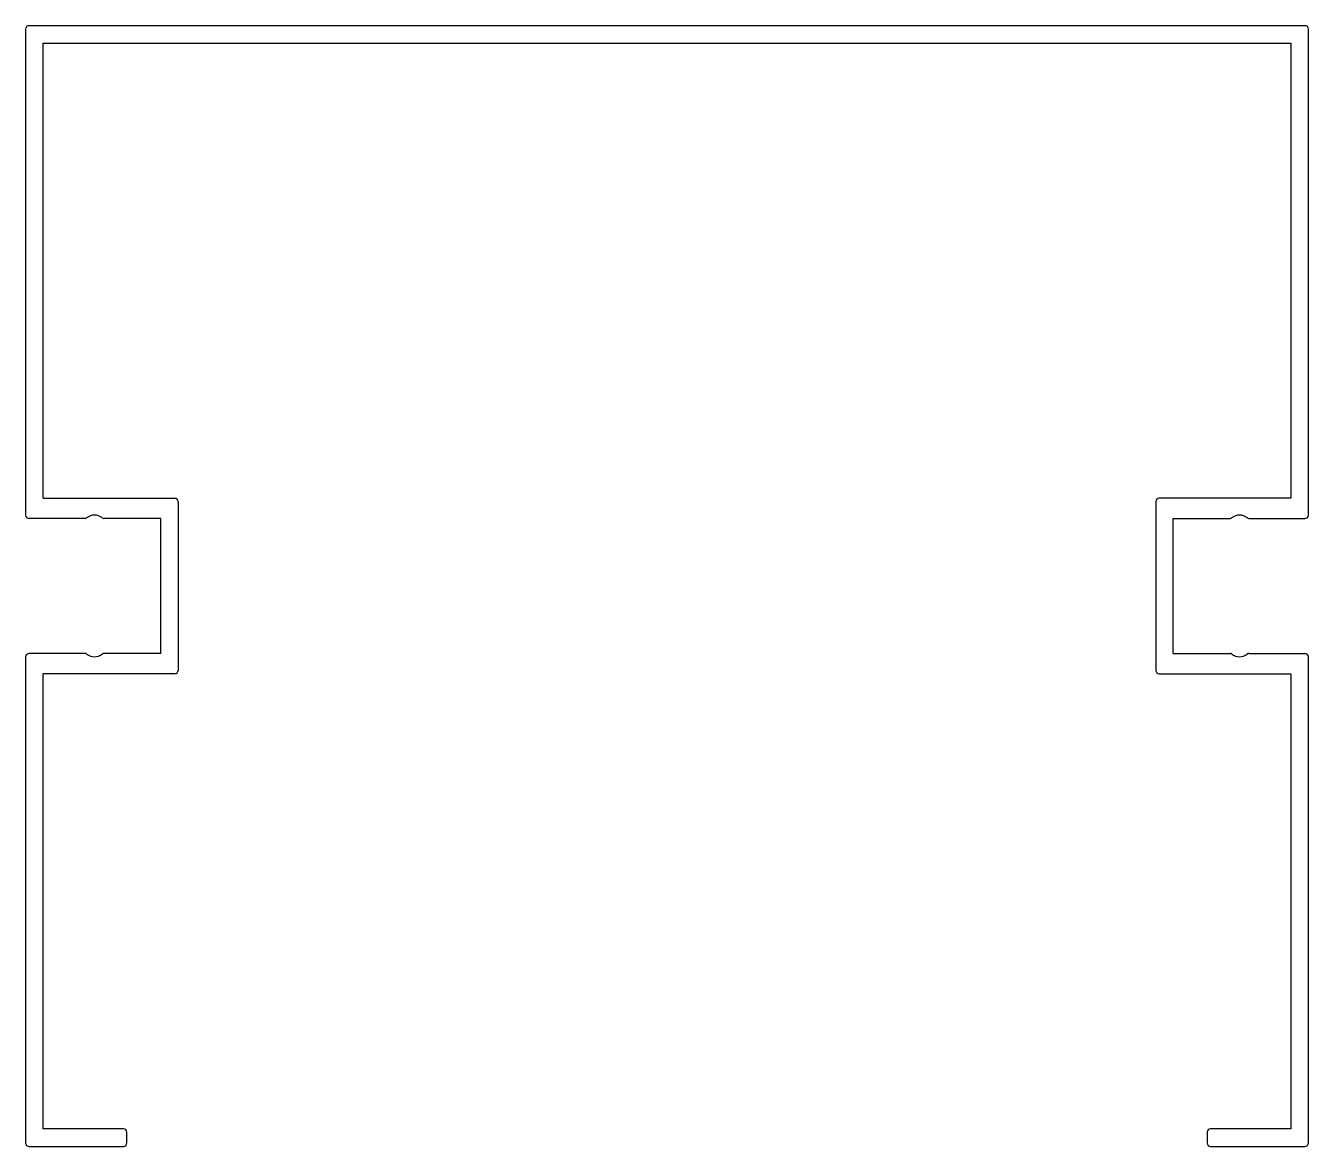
# Model space of a CAD drawing. Extents: x 1889 to 2079, y 1657 to 1823.
import ezdxf

# ---------------------------------------------------------------- set-up
doc = ezdxf.new("R2010")
doc.units = 0
doc.linetypes.add('ACAD_ISO10W100', pattern=[18, 12, -3, 0, -3])
doc.layers.add('3-2', color=102, linetype='ACAD_ISO10W100')

msp = doc.modelspace()

# ---------------------------------------------------------------- linework, layer by layer
at = {"layer": '3-2', "color": 0, "linetype": 'BYBLOCK'}
for p, q in [((1888.77, 1822.57), (1888.77, 1750.58)), ((1983.77, 1823.07), (1889.27, 1823.07)), ((2078.27, 1823.07), (1983.77, 1823.07)), ((2078.77, 1750.58), (2078.77, 1822.57)), ((1891.37, 1753.08), (1891.37, 1820.47)), ((1891.37, 1820.47), (1983.77, 1820.47)), ((1983.77, 1820.47), (2076.17, 1820.47)), ((2076.17, 1820.47), (2076.17, 1753.08)), ((1891.37, 1753.08), (1910.87, 1753.08)), ((1911.37, 1752.58), (1911.37, 1727.58)), ((2056.17, 1752.58), (2056.17, 1727.58)), ((2076.17, 1753.08), (2056.67, 1753.08)), ((1897.61, 1750.08), (1889.27, 1750.08)), ((1908.77, 1750.08), (1900.33, 1750.08)), ((1908.77, 1730.08), (1908.77, 1750.08)), ((2058.77, 1730.08), (2058.77, 1750.08)), ((2058.77, 1750.08), (2067.21, 1750.08)), ((2069.93, 1750.08), (2078.27, 1750.08)), ((1888.77, 1729.58), (1888.77, 1657.57)), ((1897.61, 1730.08), (1889.27, 1730.08)), ((1908.77, 1730.08), (1900.33, 1730.08)), ((2058.77, 1730.08), (2067.21, 1730.08)), ((2069.93, 1730.08), (2078.27, 1730.08)), ((2078.77, 1657.57), (2078.77, 1729.58)), ((1891.37, 1659.67), (1891.37, 1727.08)), ((1910.87, 1727.08), (1891.37, 1727.08)), ((2056.67, 1727.08), (2076.17, 1727.08)), ((2076.17, 1727.08), (2076.17, 1659.67)), ((1903.27, 1659.67), (1891.37, 1659.67)), ((1903.77, 1657.57), (1903.77, 1659.17)), ((2063.77, 1659.17), (2063.77, 1657.57)), ((2076.17, 1659.67), (2064.27, 1659.67)), ((1889.27, 1657.07), (1903.27, 1657.07)), ((2064.27, 1657.07), (2078.27, 1657.07))]:
    msp.add_line(p, q, dxfattribs=at)
for centre, radius, start, end in [((1889.27, 1822.57), 0.5, 90, 180), ((2078.27, 1822.57), 0.5, 0, 90), ((1910.87, 1752.58), 0.5, 0, 90), ((2056.67, 1752.58), 0.5, 90, 180), ((1889.27, 1750.58), 0.5, 180, 270), ((1897.61, 1750.38), 0.3, 270, 310.5977), ((1898.97, 1748.79), 1.79, 49.4023, 130.5977), ((1900.33, 1750.38), 0.3, 229.4023, 270), ((2067.21, 1750.38), 0.3, 270, 310.5977), ((2068.57, 1748.79), 1.79, 49.4023, 130.5977), ((2069.93, 1750.38), 0.3, 229.4023, 270), ((2078.27, 1750.58), 0.5, 270, 0), ((1889.27, 1729.58), 0.5, 90, 180), ((1897.61, 1729.78), 0.3, 49.4023, 90), ((1898.97, 1731.37), 1.79, 229.4023, 310.5977), ((1900.33, 1729.78), 0.3, 90, 130.5977), ((2067.21, 1729.78), 0.3, 49.4023, 90), ((2068.57, 1731.37), 1.79, 229.4023, 310.5977), ((2069.93, 1729.78), 0.3, 90, 130.5977), ((2078.27, 1729.58), 0.5, 0, 90), ((1910.87, 1727.58), 0.5, 270, 0), ((2056.67, 1727.58), 0.5, 180, 270), ((1903.27, 1659.17), 0.5, 0, 90), ((2064.27, 1659.17), 0.5, 90, 180), ((1889.27, 1657.57), 0.5, 180, 270), ((1903.27, 1657.57), 0.5, 270, 0), ((2064.27, 1657.57), 0.5, 180, 270), ((2078.27, 1657.57), 0.5, 270, 0)]:
    msp.add_arc(centre, radius, start, end, dxfattribs=at)

doc.saveas('drawing.dxf')
